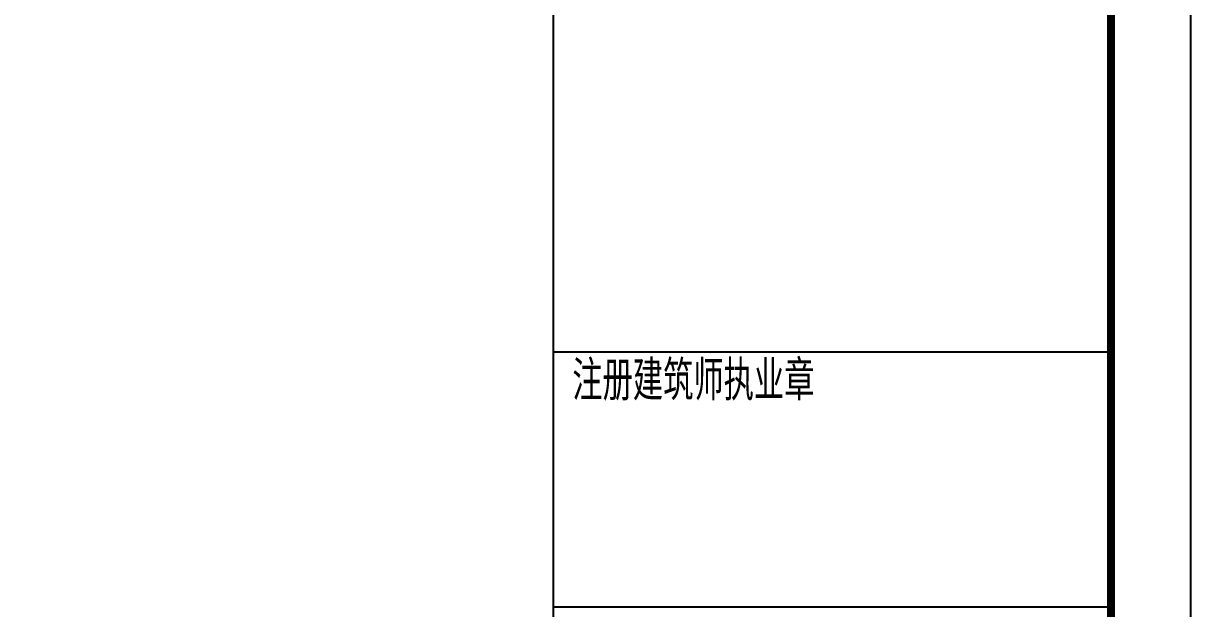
# Model space of a CAD drawing. Extents: x -144902 to 588294, y -160863 to 65494.
# Drawn here: x 169612 to 184267, y -114589 to -107244 of the extents above; entities that cross this region are included whole.
import ezdxf
from ezdxf.enums import TextEntityAlignment as Align

# ---------------------------------------------------------------- set-up
doc = ezdxf.new("R2010")
doc.units = 0
doc.header["$LTSCALE"] = 100
for name, color, linetype in [('1508', 2, 'CONTINUOUS'), ('PUB_TITLE', 4, 'CONTINUOUS'), ('tk', 7, 'CONTINUOUS')]:
    doc.layers.add(name, color=color, linetype=linetype)
doc.styles.add('HZTXT2', font='tssdeng.shx', dxfattribs={"width": 0.7, "bigfont": 'tssdchn.shx'})

# ---------------------------------------------------------------- blocks, each defined once
blk = doc.blocks.new('A1tk')
at = {"layer": 'PUB_TITLE'}
for p, q in [((76100, 47932), (83100, 47932)), ((76100, 47932), (83100, 47932)), ((76100, 44732), (83100, 44732))]:
    blk.add_line(p, q, dxfattribs=at)
at = {"layer": 'tk'}
blk.add_line((76100, 1000), (76100, 58400), dxfattribs=at)
at = {"layer": 'tk', "color": 5}
blk.add_lwpolyline([(0, 0), (0, 59400), (84100, 59400), (84100, 0)], close=True, dxfattribs=at)
at = {"layer": 'tk', "const_width": 100}
blk.add_lwpolyline([(2500, 1000), (83100, 1000), (83100, 58400), (2500, 58400)], close=True, dxfattribs=at)
at = {"layer": 'PUB_TITLE', "style": 'HZTXT2', "width": 0.8}
blk.add_text('注册建筑师执业章', height=500, dxfattribs=at).set_placement((77857, 47602), align=Align.MIDDLE)

msp = doc.modelspace()

# ---------------------------------------------------------------- block references
at = {"layer": '1508'}
msp.add_blockref('A1tk', (100166.634, -159300.016), dxfattribs=at)

doc.saveas('drawing.dxf')
